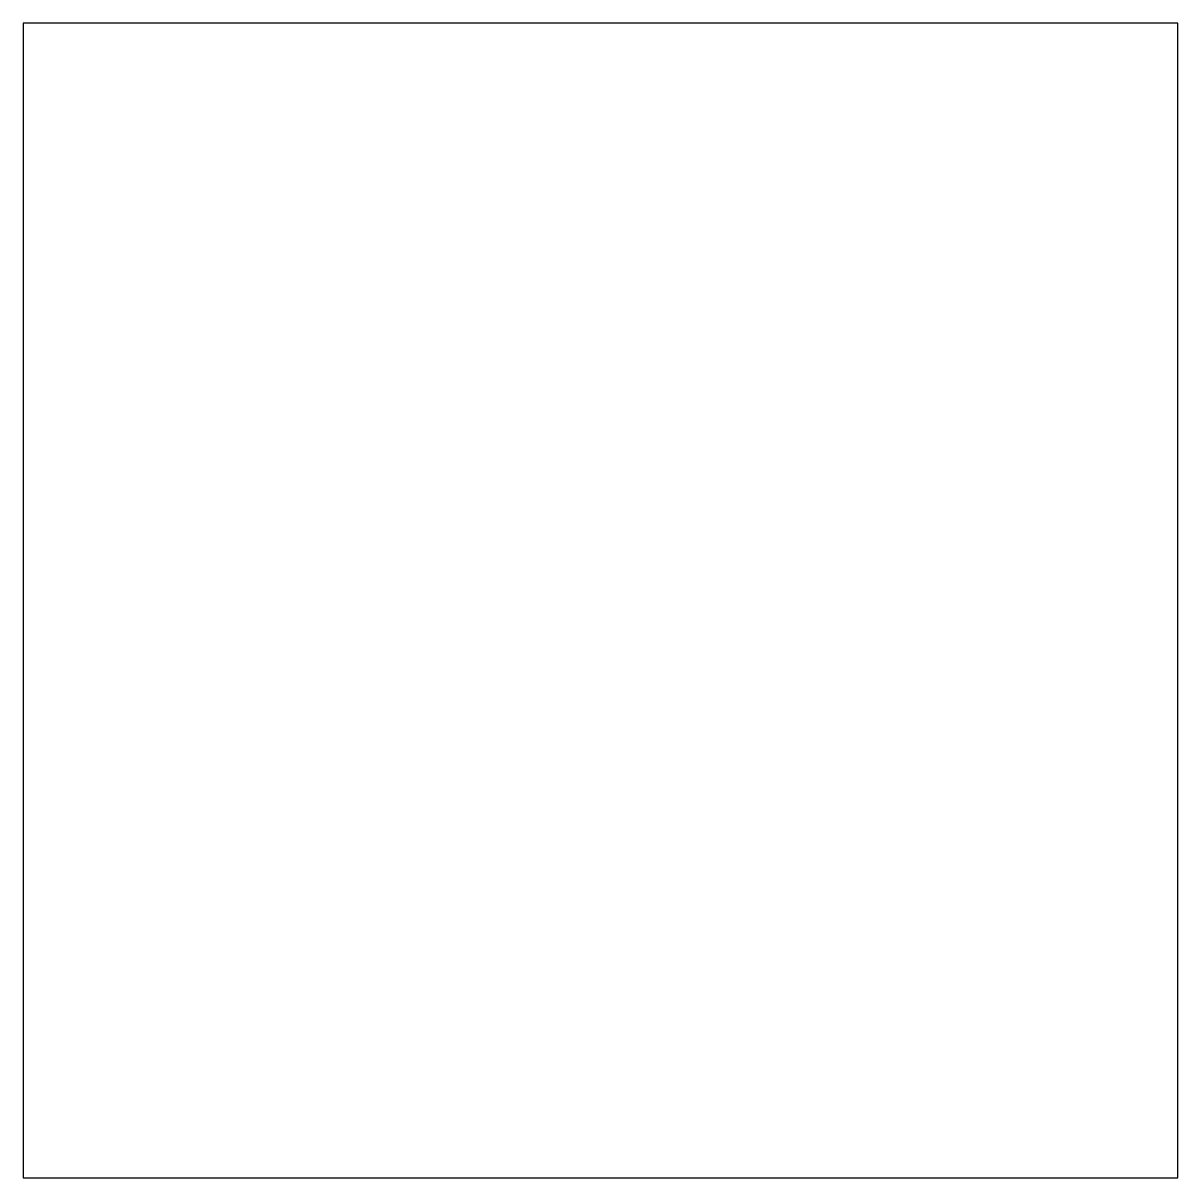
# Model space of a CAD drawing. Header units: millimetres. Extents: x 0 to 100, y 0 to 100.
import ezdxf

# ---------------------------------------------------------------- set-up
doc = ezdxf.new("R2010")
doc.units = ezdxf.units.MM
doc.layers.get('0').update_dxf_attribs({"linetype": 'CONTINUOUS', "lineweight": 25, "true_color": 0x000000})

msp = doc.modelspace()

# ---------------------------------------------------------------- linework, layer by layer
msp.add_lwpolyline([(100, 100), (0, 100), (0, 0), (100, 0), (100, 100)])

doc.saveas('drawing.dxf')
